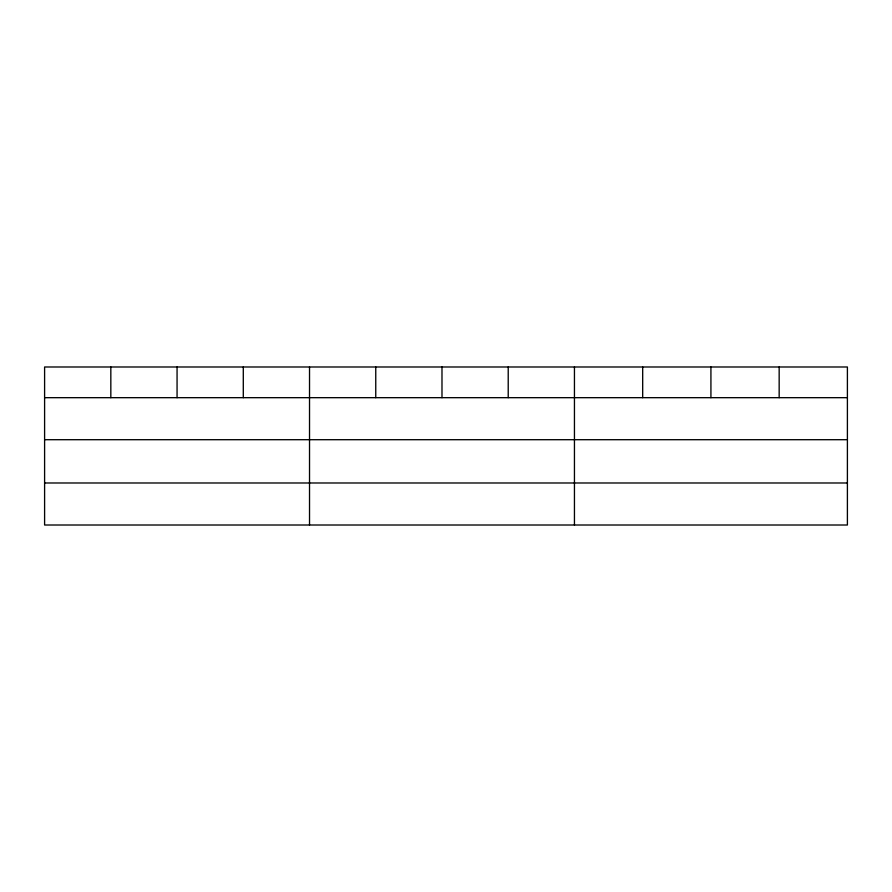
<?xml version="1.0" encoding="UTF-8"?>
<svg xmlns="http://www.w3.org/2000/svg" width="892" height="892" viewBox="0 0 892 892"><rect width="100%" height="100%" fill="white"/><g stroke="black" fill="none" stroke-linecap="round" stroke-linejoin="round"><path stroke-width="1.34" d="M847.4 439.7L847.4 366.991L44.6 366.991L44.6 525.009L847.4 525.009L847.4 439.7L44.6 439.7M44.6 397.676L847.4 397.676M44.6 482.985L847.4 482.985M779.162 366.991L779.162 397.676M710.924 366.991L710.924 397.676M642.686 366.991L642.686 397.676M574.448 366.991L574.448 525.009M508.217 366.991L508.217 397.676M441.986 366.991L441.986 397.676M375.755 366.991L375.755 397.676M309.524 366.991L309.524 525.009M243.293 366.991L243.293 397.676M177.062 366.991L177.062 397.676M110.831 366.991L110.831 397.676"/></g></svg>
